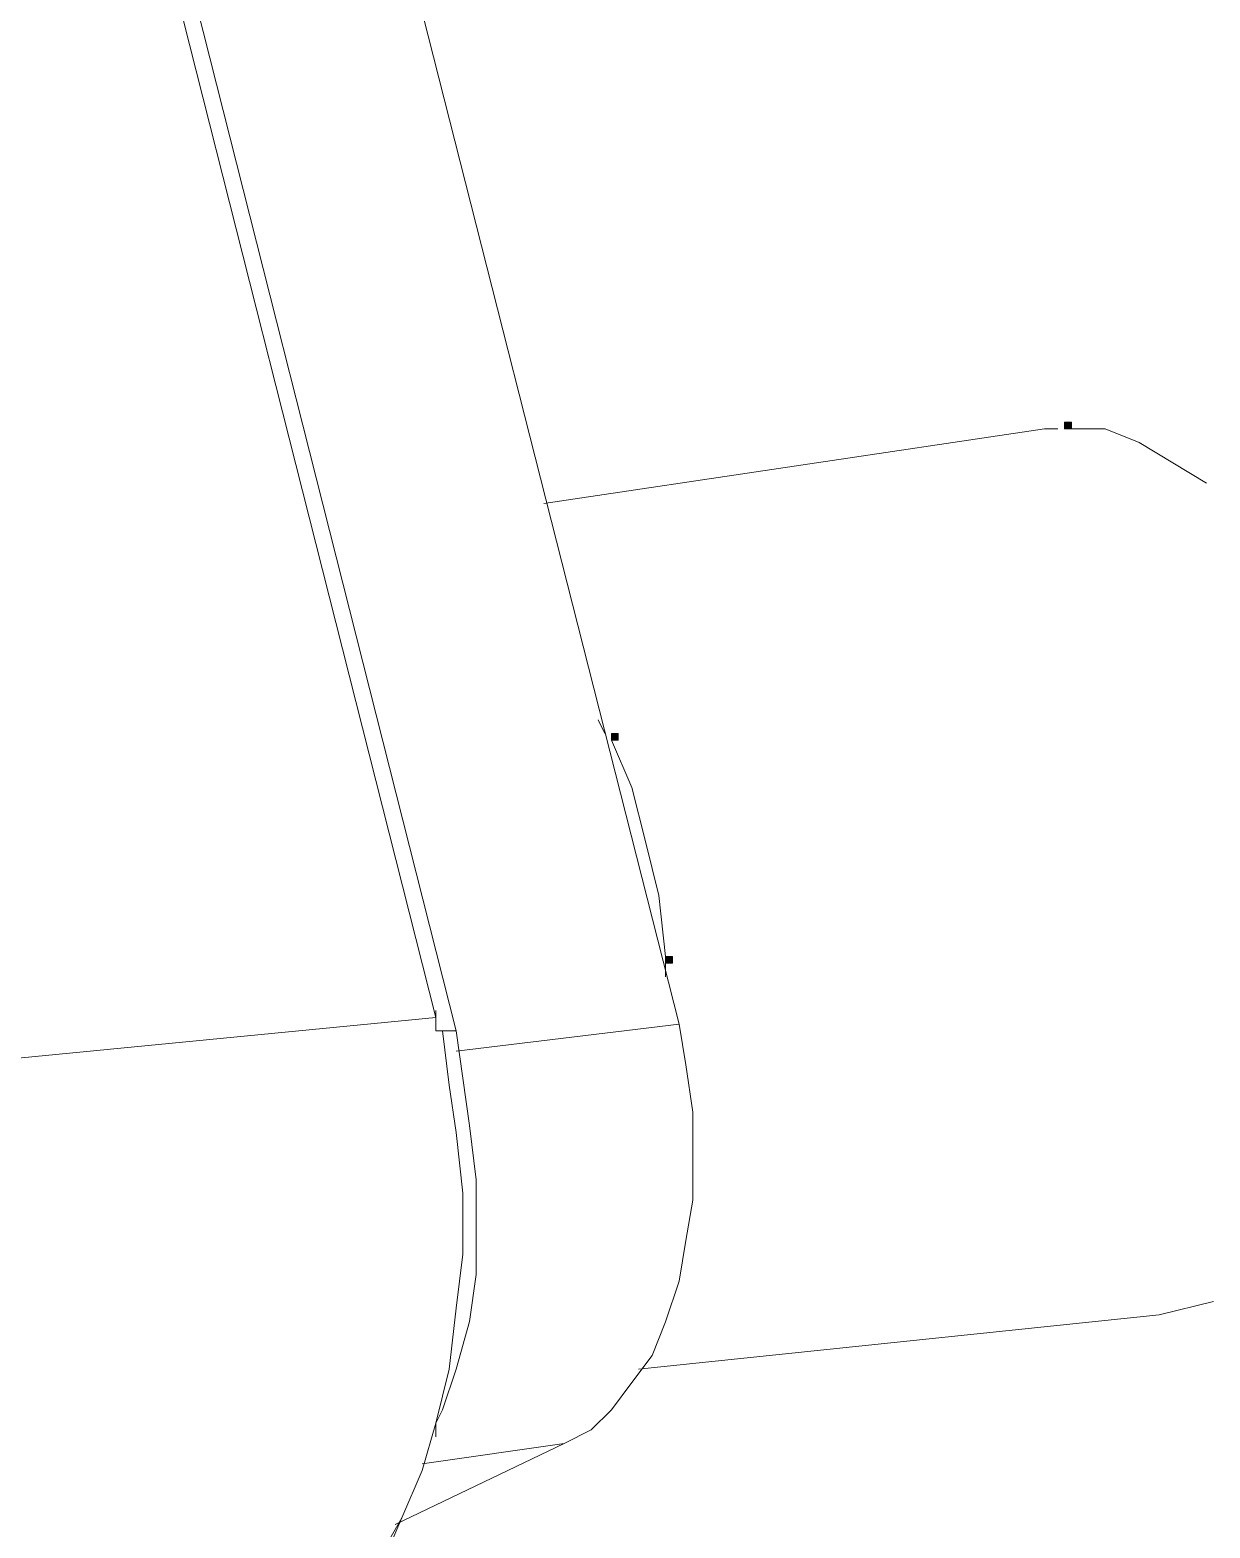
# Model space of a CAD drawing. Header units: inches. Extents: x 11 to 682, y 148 to 1119.
# Drawn here: x 604.44 to 614.91, y 326.19 to 339.48 of the extents above; entities that cross this region are included whole.
import ezdxf

# ---------------------------------------------------------------- set-up
doc = ezdxf.new("R2010")
doc.units = ezdxf.units.IN
doc.header["$MEASUREMENT"] = 0
doc.layers.add('图层 1', color=7, linetype='Continuous')

msp = doc.modelspace()

# ---------------------------------------------------------------- hatches: boundary and pattern name
at = {"layer": '图层 1', "true_color": 0xffffff}
h = msp.add_hatch(color=7, dxfattribs=at)
h.dxf.hatch_style = 2
h.paths.add_polyline_path([(613.62, 335.94), (613.68, 335.94), (613.68, 336), (613.62, 336)])
h = msp.add_hatch(color=7, dxfattribs=at)
h.dxf.hatch_style = 2
h.paths.add_polyline_path([(609.6, 333.18), (609.66, 333.18), (609.66, 333.24), (609.6, 333.24)])
h = msp.add_hatch(color=7, dxfattribs=at)
h.dxf.hatch_style = 2
h.paths.add_polyline_path([(610.08, 331.2), (610.14, 331.2), (610.14, 331.26), (610.08, 331.26)])

# ---------------------------------------------------------------- linework, layer by layer
at = {"layer": '图层 1', "color": 7, "lineweight": 18, "true_color": 0xffffff}
for points in [[(584.46, 423.84), (608.04, 330.72)], [(584.641, 423.72), (608.22, 330.6)], [(586.561, 423.72), (610.2, 330.66)], [(609, 335.28), (613.44, 335.94)], [(613.44, 335.94), (613.56, 335.94)], [(613.62, 335.94), (613.98, 335.94)], [(613.98, 335.94), (614.28, 335.82)], [(614.28, 335.82), (614.58, 335.64)], [(614.58, 335.64), (614.88, 335.46)], [(609.48, 333.36), (609.54, 333.24)], [(609.6, 333.18), (609.78, 332.76)], [(609.78, 332.76), (609.9, 332.28)], [(609.9, 332.28), (610.02, 331.8)], [(610.02, 331.8), (610.08, 331.26)], [(610.08, 331.08), (610.08, 331.2)], [(567.36, 326.76), (608.04, 330.72)], [(608.1, 330.6), (608.04, 330.6), (608.04, 330.78)], [(608.1, 330.6), (608.04, 330.6), (608.04, 330.78)], [(608.22, 330.42), (610.2, 330.66)], [(610.2, 330.66), (610.26, 330.3), (610.32, 329.88), (610.32, 329.52), (610.32, 329.1)], [(608.04, 330.6), (608.22, 330.6)], [(608.1, 330.6), (608.16, 330.12)], [(608.101, 330.6), (608.16, 330.12), (608.22, 329.7), (608.28, 329.16), (608.28, 328.62)], [(608.22, 330.6), (608.28, 330.18), (608.34, 329.76), (608.4, 329.28), (608.4, 328.86), (608.4, 328.44)], [(608.16, 330.12), (608.22, 329.7)], [(608.22, 329.7), (608.28, 329.16)], [(607.2, 325.44), (607.38, 325.68), (607.56, 325.86), (607.74, 326.28), (607.92, 326.7), (608.04, 327.12), (608.16, 327.6), (608.22, 328.14), (608.28, 328.62), (608.28, 329.16)], [(610.26, 328.74), (610.32, 329.1)], [(610.2, 328.38), (610.26, 328.74)], [(608.22, 328.14), (608.28, 328.62)], [(608.34, 328.021), (608.4, 328.44)], [(610.08, 328.02), (610.2, 328.38)], [(608.16, 327.6), (608.22, 328.14)], [(614.46, 328.08), (614.94, 328.2)], [(608.22, 327.6), (608.34, 328.021)], [(609.84, 327.6), (614.46, 328.08)], [(609.96, 327.72), (610.08, 328.02)], [(608.04, 327.12), (608.16, 327.6)], [(608.1, 327.24), (608.22, 327.6)], [(609.78, 327.48), (609.96, 327.72)], [(609.6, 327.24), (609.78, 327.48)], [(608.04, 327.12), (608.1, 327.24)], [(609.42, 327.061), (609.6, 327.24)], [(607.92, 326.7), (608.04, 327.12)], [(608.04, 327.12), (608.04, 327)], [(607.68, 326.22), (609.18, 326.94)], [(607.92, 326.76), (609.18, 326.94)], [(609.18, 326.94), (609.42, 327.061)], [(607.74, 326.28), (607.92, 326.7)], [(607.5, 325.86), (607.74, 326.28)]]:
    msp.add_lwpolyline(points, dxfattribs=at)
at = {"layer": '图层 1', "lineweight": 0}
for points in [[(613.62, 335.94), (613.68, 335.94), (613.68, 336), (613.62, 336), (613.62, 335.94)], [(609.6, 333.18), (609.66, 333.18), (609.66, 333.24), (609.6, 333.24), (609.6, 333.18)], [(610.08, 331.2), (610.14, 331.2), (610.14, 331.26), (610.08, 331.26), (610.08, 331.2)]]:
    msp.add_lwpolyline(points, dxfattribs=at)

doc.saveas('drawing.dxf')
